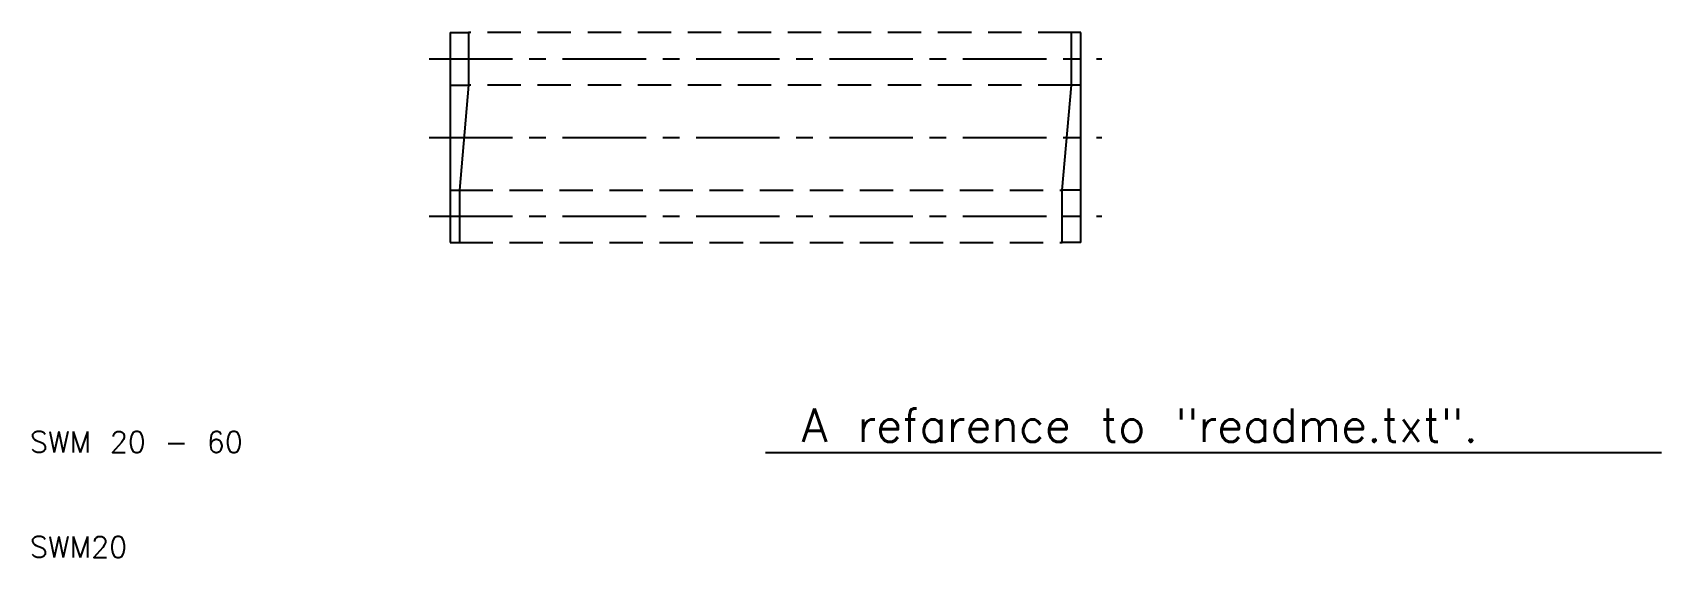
# Model space of a CAD drawing. Extents: x 10 to 165, y 10 to 60.
import ezdxf

# ---------------------------------------------------------------- set-up
doc = ezdxf.new("R2010")
doc.units = 0
doc.header["$LTSCALE"] = 0.25
doc.linetypes.add('CENTER', pattern=[50.8, 31.75, -6.35, 6.35, -6.35])
doc.linetypes.add('DASHED', pattern=[19.05, 12.7, -6.35])
doc.layers.get('0').update_dxf_attribs({"linetype": 'CONTINUOUS'})
doc.layers.add('CENTER', color=1, linetype='CENTER')
doc.styles.get("Standard").update_dxf_attribs({"font": 'txt.shx', "bigfont": 'extfont.shx'})

msp = doc.modelspace()

# ---------------------------------------------------------------- linework, layer by layer
for p, q in [((50, 60), (50, 40)), ((50, 60), (51.75, 60)), ((51.75, 60), (51.75, 55)), ((109.12, 55), (109.12, 60)), ((110, 60), (109.12, 60)), ((110, 40), (110, 60)), ((50, 55), (51.75, 55)), ((51.75, 55), (50.88, 45)), ((108.25, 45), (109.12, 55)), ((110, 55), (109.12, 55)), ((50, 45), (50.88, 45)), ((50.88, 45), (50.88, 40)), ((108.25, 40), (108.25, 45)), ((110, 45), (108.25, 45)), ((50, 40), (50.88, 40)), ((110, 40), (108.25, 40))]:
    msp.add_line(p, q)
at = {"color": 3, "linetype": 'DASHED'}
for p, q in [((109.12, 60), (51.75, 60)), ((109.12, 55), (51.75, 55)), ((50.88, 45), (108.25, 45)), ((50.88, 40), (108.25, 40))]:
    msp.add_line(p, q, dxfattribs=at)
at = {"color": 7, "linetype": 'CONTINUOUS'}
msp.add_line((80, 20), (165.27, 20), dxfattribs=at)
at = {"layer": 'CENTER', "color": 1, "linetype": 'CENTER'}
for p, q in [((48, 57.5), (112, 57.5)), ((48, 50), (112, 50)), ((48, 42.5), (112, 42.5))]:
    msp.add_line(p, q, dxfattribs=at)

# ---------------------------------------------------------------- texts
at = {"color": 7, "linetype": 'CONTINUOUS'}
msp.add_text('A refarence to "readme.txt".', height=3.2, dxfattribs=at).set_placement((83.44, 21))
for s, p in [('SWM 20 - 60', (10, 20)), ('SWM20', (10, 10))]:
    msp.add_text(s, height=2).set_placement(p)

doc.saveas('drawing.dxf')
